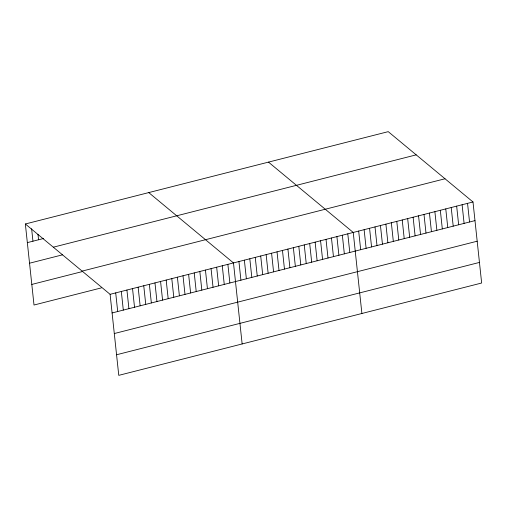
<?xml version="1.0" encoding="UTF-8"?>
<svg xmlns="http://www.w3.org/2000/svg" width="507" height="507" viewBox="0 0 507 507"><rect width="100%" height="100%" fill="white"/><g stroke="black" fill="none" stroke-linecap="round" stroke-linejoin="round"><path stroke-width="0.76" d="M25.35 223.986L388.235 131.649L472.993 201.976L481.65 283.014L118.765 375.351L110.101 294.32L25.35 223.986L34.007 305.024L101.311 287.9M27.34 242.625L43.463 238.518M53.317 247.194L416.209 154.857M29.539 263.215L62.488 254.831M82.134 271.106L445.019 178.768M31.808 284.433L82.286 271.587M110.101 294.32L472.993 201.976M112.091 312.952L474.983 220.615M114.297 333.543L477.182 241.205M116.559 354.761L479.451 262.423M268.482 162.12L353.24 232.447L361.897 313.484M148.735 192.59L233.486 262.924L242.143 343.955M467.549 203.364L469.539 221.996M462.105 204.746L464.095 223.384M456.661 206.134L458.651 224.766M451.217 207.515L453.207 226.154M445.773 208.903L447.763 227.535M440.329 210.285L442.319 228.923M434.886 211.673L436.876 230.311M429.442 213.06L431.438 231.693M423.998 214.442L425.994 233.081M418.554 215.83L420.55 234.462M413.116 217.211L415.106 235.85M407.672 218.599L409.662 237.232M402.228 219.981L404.218 238.62M396.785 221.369L398.775 240.001M391.341 222.75L393.331 241.389M385.897 224.138L387.887 242.777M380.453 225.526L382.443 244.159M375.009 226.908L376.999 245.546M369.565 228.296L371.561 246.928M364.121 229.677L366.117 248.316M358.677 231.065L360.673 249.698M347.796 233.835L349.786 252.467M342.352 235.223L344.342 253.855M336.908 236.604L338.898 255.243M331.464 237.992L333.454 256.624M326.02 239.374L328.01 258.012M320.576 240.762L322.566 259.394M315.132 242.143L317.122 260.782M309.688 243.531L311.685 262.163M304.244 244.913L306.241 263.551M298.807 246.301L300.797 264.933M293.363 247.689L295.353 266.321M287.919 249.07L289.909 267.709M282.475 250.458L284.465 269.09M277.031 251.84L279.021 270.478M271.587 253.227L273.577 271.86M266.143 254.609L268.133 273.248M260.699 255.997L262.689 274.629M255.255 257.379L257.245 276.017M249.812 258.766L251.808 277.399M244.368 260.154L246.364 278.787M238.93 261.536L240.92 280.175M227.877 264.35L229.867 282.982M222.269 265.776L224.259 284.408M216.66 267.202L218.65 285.84M211.051 268.628L213.041 287.266M205.443 270.06L207.433 288.692M199.834 271.486L201.824 290.118M194.225 272.912L196.215 291.544M188.617 274.338L190.607 292.976M183.008 275.764L184.998 294.402M177.399 277.19L179.396 295.828M171.791 278.622L173.787 297.254M166.182 280.048L168.178 298.68M160.573 281.474L162.57 300.106M154.971 282.9L156.961 301.538M149.362 284.326L151.352 302.964M143.754 285.752L145.743 304.39M138.145 287.184L140.135 305.816M132.536 288.61L134.526 307.242M126.927 290.036L128.917 308.668M121.319 291.462L123.309 310.1M115.71 292.888L117.7 311.526M37.974 234.335L38.557 239.767M31.624 228.771L32.949 241.199"/></g></svg>
